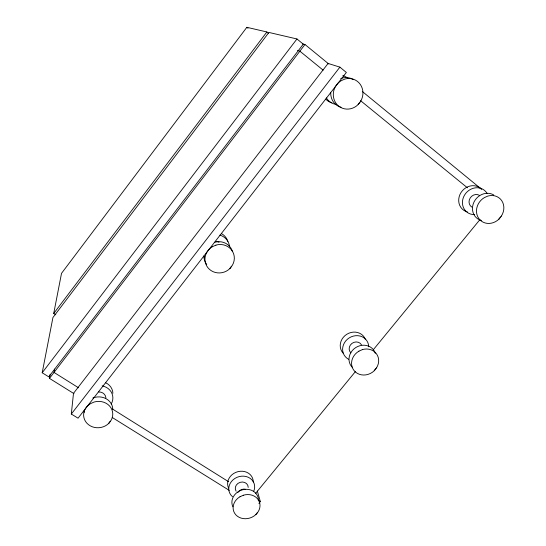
<?xml version="1.0" encoding="UTF-8"?>
<svg xmlns="http://www.w3.org/2000/svg" width="546" height="546" viewBox="0 0 546 546"><rect width="100%" height="100%" fill="white"/><g stroke="black" fill="none" stroke-linecap="round" stroke-linejoin="round"><path stroke-width="0.82" d="M71.314 414.039L73.492 393.345L328.085 63.438L339.885 67.138L346.355 72.461L78.064 418.188L71.314 414.039L339.885 67.138M54.566 369.089L54.02 372.42L78.59 387.81M74.01 393.666L49.461 378.378L50.177 374.222M42.199 372.761L52.935 317.519L268.919 32.439L296.963 38.971L303.269 44.144L48.758 376.849L42.199 372.761L296.963 38.971M55.788 314.789L53.726 313.459L61.521 273.334L246.847 27.3L266.878 31.968L268.652 33.408M110.394 421.219L108.791 423.273L111.009 420.434A14.544 13.07 -7.6 0 0 109.514 405.931A14.544 13.07 -7.6 0 0 94.028 402.061L90.561 403.617A14.592 13.111 -7.6 0 0 86.923 423.232A14.592 13.111 -7.6 0 0 108.845 423.314M231.647 266.223L229.955 268.393L232.296 265.397A14.742 14.019 -22.1 0 0 231.361 249.706A14.742 14.019 -22.1 0 0 215.929 245.099M359.91 102.273L358.115 104.566A15.486 14.633 -62.5 0 1 335.974 103.235A15.486 14.633 -62.5 0 1 341.311 80.617L344.949 79.034A15.438 14.585 -62.5 0 1 360.292 84.405A15.438 14.585 -62.5 0 1 360.578 101.385M257.494 512.585L255.924 514.489A13.636 11.848 -19.8 0 1 235.783 514.782A13.636 11.848 -19.8 0 1 240.015 496.744M375.866 368.68L374.215 370.686L376.501 367.908M500.682 216.939L498.942 219.055L501.351 216.127M53.726 313.459L266.878 31.968M49.461 378.378L304.982 44.499L328.712 63.95M358.115 104.566L360.592 101.392M255.467 493.564L355.439 371.539M373.273 349.774L479.736 219.84M258.886 503.405L260.36 501.61L257.323 491.038M255.924 514.489L258.094 511.855A13.595 11.814 -19.8 0 0 257.357 498.566A13.595 11.814 -19.8 0 0 243.27 495.249M240.008 496.73L243.277 495.283M358.94 351.139L362.291 349.672M212.38 246.69L215.943 245.147M302.525 43.878L304.982 44.499M297.488 50.471L299.87 51.174L323.13 70.141M112.271 417.506L229.224 490.356M112.456 409.009L228.617 481.736M258.197 500.259L260.36 501.61M246.847 27.3L248.007 28.242M360.565 100.669L467.444 187.817M362.326 91.503L480.958 188.752M374.263 370.734A13.95 12.531 -32.6 0 1 353.972 370.461A13.95 12.531 -32.6 0 1 358.954 351.16M362.278 349.631A13.909 12.49 -32.6 0 1 376.296 353.59A13.909 12.49 -32.6 0 1 376.487 367.902M348.676 359.316A13.425 12.128 -32.7 0 1 349.249 337.872A13.425 12.128 -32.7 0 1 368.721 346.765M343.12 353.153A13.281 12.019 -32.7 0 1 346.778 334.295A13.281 12.019 -32.7 0 1 365.301 339.223M352.552 367.601A13.8 12.415 -32.6 0 1 355.842 347.509A13.8 12.415 -32.6 0 1 375.307 353.337M350.88 352.846A6.709 6.067 -32.7 0 1 351.931 343.427A6.709 6.067 -32.7 0 1 361.472 344.813M230.009 268.441A14.783 14.06 -22.1 0 1 207.937 267.745A14.783 14.06 -22.1 0 1 212.387 246.703M219.908 235.135A14.196 13.554 -21.8 0 1 229.497 246.396M204.545 257.18A14.196 13.554 -21.8 0 1 203.672 256.06M221.403 233.572A14.039 13.418 -21.8 0 1 227.846 241.571M206.736 264.36A14.612 13.916 -22 0 1 205.903 263.165M205.542 262.544A14.612 13.916 -22 0 1 203.931 256.238M214.776 242.26A14.612 13.916 -22 0 1 232.487 251.665M215.527 241.434A7.098 6.777 -21.8 0 1 219.042 242.253M232.514 496.717A13.131 11.493 -19.6 0 1 231.49 481.449A13.131 11.493 -19.6 0 1 248.287 477.279A13.131 11.493 -19.6 0 1 253.637 491.482M236.111 491.168A6.566 5.747 -19.6 0 1 240.103 482.343A6.566 5.747 -19.6 0 1 248.212 487.407M228.562 488.09A12.995 11.398 -19.6 0 1 238.001 471.648A12.995 11.398 -19.6 0 1 253.255 481.961M232.869 506.756A13.493 11.746 -19.7 0 1 242.253 489.871A13.493 11.746 -19.7 0 1 258.463 499.57M237.913 492.458A6.661 5.815 -19.7 0 1 245.366 489.196M498.989 219.103A14.558 13.022 -49.9 0 1 478.617 218.243A14.558 13.022 -49.9 0 1 484.425 197.57L487.844 196.062A14.517 12.981 -49.9 0 1 501.747 200.675A14.517 12.981 -49.9 0 1 501.337 216.12M474.522 214.598A13.991 12.585 -50.3 0 1 464.537 195.086A13.991 12.585 -50.3 0 1 487.134 193.489M467.376 211.896A13.834 12.462 -50.4 0 1 461.008 192.567A13.834 12.462 -50.4 0 1 481.695 189.401M471.88 207.105A6.996 6.293 -50.3 0 1 470.202 197.98A6.996 6.293 -50.3 0 1 479.381 195.325M481.415 220.475A14.394 12.892 -50 0 1 473.983 202.068A14.394 12.892 -50 0 1 493.782 194.99M342.827 75.614A14.844 14.066 -63.5 0 1 347.392 77.921M335.783 104.327A14.844 14.066 -63.5 0 1 326.371 97.939M341.032 107.296A15.302 14.469 -62.8 0 1 330.733 92.834M340.731 78.535A15.302 14.469 -62.8 0 1 353.269 79.552M331.872 102.805A14.674 13.916 -63.8 0 1 325.744 99.119M102.136 385.858A14.019 12.667 -7.2 0 1 111.213 403.985M98.703 391.973A7.009 6.334 -7.2 0 1 105.897 397.932M105.644 382.746A13.862 12.544 -7.1 0 1 112.892 393.243M84.214 412.448A14.428 12.981 -7.5 0 1 84.016 410.756M92.854 398.027A14.428 12.981 -7.5 0 1 112.797 409.125"/></g></svg>
